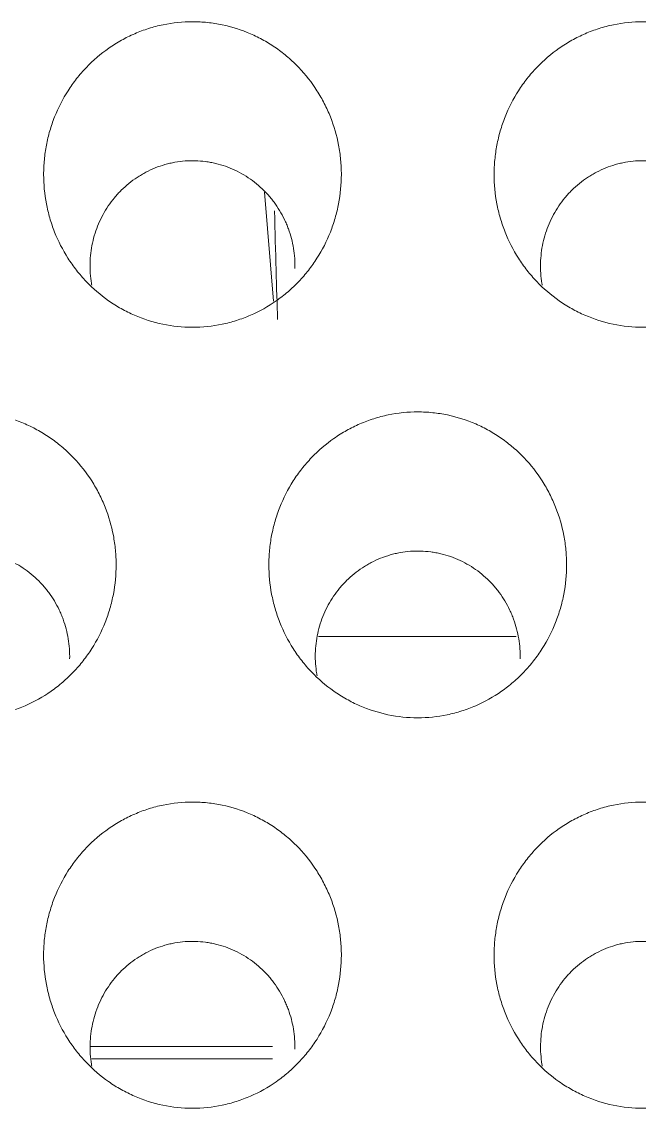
# Model space of a CAD drawing. Header units: inches. Extents: x 3778 to 56227, y -16914 to 35091.
# Drawn here: x 42618.67 to 42622.77, y -12656.09 to -12648.89 of the extents above; entities that cross this region are included whole.
import ezdxf

# ---------------------------------------------------------------- set-up
doc = ezdxf.new("R2010")
doc.units = ezdxf.units.IN
doc.header["$LTSCALE"] = 100
doc.header["$MEASUREMENT"] = 0
doc.layers.add('2-con', color=2, linetype='Continuous')
doc.layers.add('mark-B', color=2, linetype='Continuous', lineweight=20)

# ---------------------------------------------------------------- blocks, each defined once
blk = doc.blocks.new('무풍1WAY 대형')
at = {"layer": 'mark-B'}
for p, q in [((63.7149, -423.1851), (64.9114, -423.1851)), ((64.9212, -423.2677), (63.7143, -423.2677)), ((63.409, -425.9843), (62.0982, -425.9843)), ((63.7076, -428.207), (63.7669, -428.9289))]:
    blk.add_line(p, q, dxfattribs=at)
blk.add_ellipse((63.6265, -434.3456), major_axis=(0, -6.9709), ratio=0.017455, start_param=2.489606, end_param=2.686301, dxfattribs=at)
for points, knots in [([(61.2572, -422.8577), (61.1906, -422.8577), (61.1253, -422.8646), (61.0289, -422.8846), (60.9971, -422.893), (60.9498, -422.908), (60.9341, -422.9135), (60.9031, -422.9251), (60.8878, -422.9313), (60.8124, -422.9641), (60.7553, -422.9961), (60.6745, -423.0527), (60.6482, -423.0731), (60.5984, -423.116), (60.551, -423.1611), (60.5083, -423.2105), (60.4781, -423.2491), (60.4683, -423.2622), (60.4493, -423.289), (60.4401, -423.3027), (60.3959, -423.3721), (60.3664, -423.4301), (60.3306, -423.5209), (60.32, -423.5517), (60.3064, -423.5989), (60.3022, -423.6149), (60.2945, -423.6468), (60.2911, -423.6627), (60.276, -423.7428), (60.2699, -423.8074), (60.2699, -423.8887), (60.2703, -423.905), (60.2718, -423.9377), (60.273, -423.9541), (60.2776, -424.0031), (60.2822, -424.0353), (60.3004, -424.131), (60.3184, -424.1934), (60.3544, -424.2846), (60.368, -424.3147), (60.3978, -424.373), (60.4139, -424.4013), (60.4664, -424.4835), (60.5064, -424.5349), (60.5634, -424.5946), (60.5751, -424.6062), (60.5989, -424.6289), (60.6354, -424.6619), (60.6998, -424.7119), (60.7552, -424.7468), (60.7982, -424.7709), (60.8127, -424.7786), (60.8424, -424.7934), (60.8575, -424.8004), (60.9331, -424.8333), (60.9956, -424.8531), (61.092, -424.8733), (61.1246, -424.8784), (61.1908, -424.8853), (61.2237, -424.887), (61.3223, -424.8871), (61.3876, -424.8805), (61.4687, -424.8637), (61.4849, -424.8599), (61.5169, -424.8515), (61.5645, -424.8377), (61.6413, -424.8089), (61.7001, -424.7799), (61.7576, -424.7478), (61.7858, -424.7301), (61.8667, -424.6735), (61.9162, -424.6309), (61.9728, -424.5717), (61.9838, -424.5596), (62.0053, -424.5347), (62.0159, -424.522), (62.0463, -424.4831), (62.0652, -424.4564), (62.1178, -424.374), (62.1475, -424.316), (62.1777, -424.2397), (62.1834, -424.2242), (62.194, -424.1932), (62.2087, -424.1465), (62.2276, -424.0675), (62.2367, -424.0032), (62.2413, -423.9545), (62.2425, -423.9382), (62.244, -423.9055), (62.2444, -423.8891), (62.2444, -423.8072), (62.2383, -423.7426), (62.2202, -423.6469), (62.2127, -423.6152), (62.199, -423.5681), (62.1941, -423.5524), (62.1835, -423.5213), (62.1778, -423.5059), (62.1478, -423.43), (62.1184, -423.3721), (62.0659, -423.2896), (62.047, -423.2629), (62.0063, -423.2108), (61.9849, -423.186), (61.9173, -423.1151), (61.8679, -423.0725), (61.8007, -423.0252), (61.787, -423.0161), (61.7589, -422.9984), (61.7447, -422.99), (61.7016, -422.9658), (61.6722, -422.9512), (61.5822, -422.912), (61.5197, -422.8919), (61.3895, -422.8646), (61.3237, -422.8577), (61.2572, -422.8577)], [0, 0, 0, 0, 0.03125, 0.03125, 0.046875, 0.046875, 0.054687, 0.054687, 0.0625, 0.0625, 0.09375, 0.09375, 0.109375, 0.109375, 0.125, 0.140625, 0.140625, 0.148437, 0.148437, 0.15625, 0.15625, 0.1875, 0.1875, 0.203125, 0.203125, 0.210937, 0.210937, 0.21875, 0.21875, 0.25, 0.25, 0.257812, 0.257812, 0.265625, 0.265625, 0.28125, 0.28125, 0.3125, 0.3125, 0.328125, 0.328125, 0.34375, 0.34375, 0.375, 0.375, 0.382812, 0.382812, 0.390625, 0.40625, 0.421875, 0.421875, 0.429687, 0.429687, 0.4375, 0.4375, 0.46875, 0.46875, 0.484375, 0.484375, 0.5, 0.5, 0.53125, 0.53125, 0.539062, 0.539062, 0.546875, 0.5625, 0.578125, 0.578125, 0.59375, 0.59375, 0.625, 0.625, 0.632812, 0.632812, 0.640625, 0.640625, 0.65625, 0.65625, 0.6875, 0.6875, 0.695312, 0.695312, 0.703125, 0.71875, 0.734375, 0.734375, 0.742187, 0.742187, 0.75, 0.75, 0.78125, 0.78125, 0.796875, 0.796875, 0.804687, 0.804687, 0.8125, 0.8125, 0.84375, 0.84375, 0.859375, 0.859375, 0.875, 0.875, 0.90625, 0.90625, 0.914062, 0.914062, 0.921875, 0.921875, 0.9375, 0.9375, 0.96875, 0.96875, 1, 1, 1, 1]), ([(64.2447, -422.8577), (64.1782, -422.8577), (64.1128, -422.8646), (64.0165, -422.8846), (63.9846, -422.893), (63.9373, -422.908), (63.9216, -422.9135), (63.8906, -422.9251), (63.8753, -422.9313), (63.7999, -422.9641), (63.7429, -422.9961), (63.662, -423.0527), (63.6358, -423.0731), (63.5859, -423.116), (63.5385, -423.1611), (63.4959, -423.2105), (63.4656, -423.2491), (63.4559, -423.2622), (63.4369, -423.289), (63.4277, -423.3027), (63.3835, -423.3721), (63.354, -423.4301), (63.3181, -423.5209), (63.3076, -423.5517), (63.2939, -423.5989), (63.2897, -423.6149), (63.2821, -423.6468), (63.2787, -423.6627), (63.2635, -423.7428), (63.2575, -423.8074), (63.2575, -423.8887), (63.2578, -423.905), (63.2594, -423.9377), (63.2605, -423.9541), (63.2651, -424.0031), (63.2697, -424.0353), (63.2879, -424.131), (63.3059, -424.1934), (63.342, -424.2846), (63.3556, -424.3147), (63.3853, -424.373), (63.4015, -424.4013), (63.4539, -424.4835), (63.494, -424.5349), (63.5509, -424.5946), (63.5626, -424.6062), (63.5865, -424.6289), (63.6229, -424.6619), (63.6874, -424.7119), (63.7427, -424.7468), (63.7857, -424.7709), (63.8003, -424.7786), (63.8299, -424.7934), (63.845, -424.8004), (63.9207, -424.8333), (63.9831, -424.8531), (64.0795, -424.8733), (64.1121, -424.8784), (64.1783, -424.8853), (64.2113, -424.887), (64.3099, -424.8871), (64.3752, -424.8805), (64.4562, -424.8637), (64.4724, -424.8599), (64.5045, -424.8515), (64.552, -424.8377), (64.6288, -424.8089), (64.6876, -424.7799), (64.7451, -424.7478), (64.7733, -424.7301), (64.8542, -424.6735), (64.9038, -424.6309), (64.9603, -424.5717), (64.9714, -424.5596), (64.9929, -424.5347), (65.0034, -424.522), (65.0339, -424.4831), (65.0528, -424.4564), (65.1054, -424.374), (65.135, -424.316), (65.1652, -424.2397), (65.1709, -424.2242), (65.1815, -424.1932), (65.1962, -424.1465), (65.2151, -424.0675), (65.2243, -424.0032), (65.2289, -423.9545), (65.23, -423.9382), (65.2316, -423.9055), (65.232, -423.8891), (65.232, -423.8072), (65.2259, -423.7426), (65.2077, -423.6469), (65.2002, -423.6152), (65.1866, -423.5681), (65.1816, -423.5524), (65.171, -423.5213), (65.1654, -423.5059), (65.1354, -423.43), (65.1059, -423.3721), (65.0534, -423.2896), (65.0346, -423.2629), (64.9939, -423.2108), (64.9724, -423.186), (64.9048, -423.1151), (64.8555, -423.0725), (64.7882, -423.0252), (64.7745, -423.0161), (64.7465, -422.9984), (64.7323, -422.99), (64.6892, -422.9658), (64.6598, -422.9512), (64.5698, -422.912), (64.5073, -422.8919), (64.3771, -422.8646), (64.3112, -422.8577), (64.2447, -422.8577)], [0, 0, 0, 0, 0.03125, 0.03125, 0.046875, 0.046875, 0.054687, 0.054687, 0.0625, 0.0625, 0.09375, 0.09375, 0.109375, 0.109375, 0.125, 0.140625, 0.140625, 0.148437, 0.148437, 0.15625, 0.15625, 0.1875, 0.1875, 0.203125, 0.203125, 0.210937, 0.210937, 0.21875, 0.21875, 0.25, 0.25, 0.257813, 0.257813, 0.265625, 0.265625, 0.28125, 0.28125, 0.3125, 0.3125, 0.328125, 0.328125, 0.34375, 0.34375, 0.375, 0.375, 0.382813, 0.382813, 0.390625, 0.40625, 0.421875, 0.421875, 0.429687, 0.429687, 0.4375, 0.4375, 0.46875, 0.46875, 0.484375, 0.484375, 0.5, 0.5, 0.53125, 0.53125, 0.539062, 0.539062, 0.546875, 0.5625, 0.578125, 0.578125, 0.59375, 0.59375, 0.625, 0.625, 0.632812, 0.632812, 0.640625, 0.640625, 0.65625, 0.65625, 0.6875, 0.6875, 0.695312, 0.695312, 0.703125, 0.71875, 0.734375, 0.734375, 0.742187, 0.742187, 0.75, 0.75, 0.78125, 0.78125, 0.796875, 0.796875, 0.804687, 0.804687, 0.8125, 0.8125, 0.84375, 0.84375, 0.859375, 0.859375, 0.875, 0.875, 0.90625, 0.90625, 0.914062, 0.914062, 0.921875, 0.921875, 0.9375, 0.9375, 0.96875, 0.96875, 1, 1, 1, 1]), ([(60.5781, -423.2486), (60.5771, -423.2938), (60.5834, -423.3828), (60.6059, -423.469), (60.6253, -423.5219), (60.6294, -423.5325), (60.6382, -423.5533), (60.652, -423.5841), (60.6785, -423.6333), (60.7034, -423.6705), (60.7235, -423.6976), (60.7304, -423.7065), (60.7447, -423.724), (60.7521, -423.7326), (60.7902, -423.7747), (60.8235, -423.8049), (60.8776, -423.845), (60.8963, -423.8575), (60.9352, -423.8808), (60.9555, -423.8915), (61.017, -423.9203), (61.0596, -423.9352), (61.1146, -423.9483), (61.1257, -423.9506), (61.1481, -423.9548), (61.1594, -423.9566), (61.1933, -423.961), (61.2159, -423.9628), (61.2837, -423.9647), (61.3288, -423.9614), (61.385, -423.9514), (61.3962, -423.9491), (61.4184, -423.9439), (61.4513, -423.9353), (61.5046, -423.917), (61.5457, -423.8981), (61.5758, -423.8822), (61.5858, -423.8767), (61.6054, -423.8651), (61.615, -423.8591), (61.6622, -423.8279), (61.6971, -423.7995), (61.7371, -423.7597), (61.7449, -423.7516), (61.7602, -423.7348), (61.7677, -423.7262), (61.7893, -423.7001), (61.8028, -423.6821), (61.8404, -423.6263), (61.8618, -423.5869), (61.8973, -423.5035), (61.9108, -423.4607), (61.9249, -423.3952), (61.9286, -423.3732), (61.934, -423.3285), (61.9356, -423.3059), (61.9373, -423.2385), (61.9342, -423.194), (61.9263, -423.1454), (61.9255, -423.141), (61.9247, -423.1366)], [0, 0, 0, 0, 0.05848, 0.116959, 0.116959, 0.131579, 0.131579, 0.146199, 0.175439, 0.204679, 0.204679, 0.219298, 0.219298, 0.233918, 0.233918, 0.292398, 0.292398, 0.321638, 0.321638, 0.350878, 0.350878, 0.409357, 0.409357, 0.423977, 0.423977, 0.438597, 0.438597, 0.467837, 0.467837, 0.526316, 0.526316, 0.540936, 0.540936, 0.555556, 0.584796, 0.614036, 0.614036, 0.628656, 0.628656, 0.643275, 0.643275, 0.701755, 0.701755, 0.716375, 0.716375, 0.730995, 0.730995, 0.760235, 0.760235, 0.818714, 0.818714, 0.877194, 0.877194, 0.906434, 0.906434, 0.935673, 0.935673, 0.994153, 0.994153, 1, 1, 1, 1]), ([(63.5657, -423.2486), (63.5646, -423.2938), (63.571, -423.3828), (63.5934, -423.469), (63.6128, -423.5219), (63.617, -423.5325), (63.6257, -423.5533), (63.6396, -423.5841), (63.6661, -423.6333), (63.6909, -423.6705), (63.711, -423.6976), (63.7179, -423.7065), (63.7322, -423.724), (63.7397, -423.7326), (63.7777, -423.7747), (63.811, -423.8049), (63.8651, -423.845), (63.8839, -423.8575), (63.9228, -423.8808), (63.943, -423.8915), (64.0046, -423.9203), (64.0471, -423.9352), (64.1021, -423.9483), (64.1132, -423.9506), (64.1356, -423.9548), (64.147, -423.9566), (64.1809, -423.961), (64.2035, -423.9628), (64.2712, -423.9647), (64.3163, -423.9614), (64.3725, -423.9514), (64.3838, -423.9491), (64.4059, -423.9439), (64.4388, -423.9353), (64.4922, -423.917), (64.5332, -423.8981), (64.5634, -423.8822), (64.5734, -423.8767), (64.593, -423.8651), (64.6026, -423.8591), (64.6498, -423.8279), (64.6846, -423.7995), (64.7247, -423.7597), (64.7325, -423.7516), (64.7478, -423.7348), (64.7553, -423.7262), (64.7769, -423.7001), (64.7903, -423.6821), (64.8279, -423.6263), (64.8494, -423.5869), (64.8848, -423.5035), (64.8983, -423.4607), (64.9125, -423.3952), (64.9162, -423.3732), (64.9215, -423.3285), (64.9231, -423.3059), (64.9248, -423.2385), (64.9217, -423.194), (64.9138, -423.1454), (64.913, -423.141), (64.9122, -423.1366)], [0, 0, 0, 0, 0.05848, 0.116959, 0.116959, 0.131579, 0.131579, 0.146199, 0.175439, 0.204679, 0.204679, 0.219298, 0.219298, 0.233918, 0.233918, 0.292398, 0.292398, 0.321638, 0.321638, 0.350878, 0.350878, 0.409357, 0.409357, 0.423977, 0.423977, 0.438597, 0.438597, 0.467837, 0.467837, 0.526316, 0.526316, 0.540936, 0.540936, 0.555556, 0.584796, 0.614036, 0.614036, 0.628656, 0.628656, 0.643275, 0.643275, 0.701755, 0.701755, 0.716375, 0.716375, 0.730995, 0.730995, 0.760235, 0.760235, 0.818714, 0.818714, 0.877194, 0.877194, 0.906434, 0.906434, 0.935673, 0.935673, 0.994153, 0.994153, 1, 1, 1, 1]), ([(62.7509, -425.4454), (62.6844, -425.4454), (62.6191, -425.4522), (62.5228, -425.4723), (62.491, -425.4806), (62.4437, -425.4956), (62.4279, -425.5011), (62.397, -425.5127), (62.3817, -425.5189), (62.3063, -425.5516), (62.2492, -425.5835), (62.1684, -425.6401), (62.1422, -425.6605), (62.0923, -425.7033), (62.0449, -425.7483), (62.0022, -425.7976), (61.972, -425.8362), (61.9622, -425.8493), (61.9432, -425.8761), (61.934, -425.8898), (61.8898, -425.9591), (61.8603, -426.0171), (61.8244, -426.1077), (61.8139, -426.1386), (61.8002, -426.1857), (61.796, -426.2016), (61.7884, -426.2335), (61.7849, -426.2495), (61.7698, -426.3295), (61.7637, -426.394), (61.7637, -426.4753), (61.7641, -426.4916), (61.7656, -426.5242), (61.7668, -426.5406), (61.7714, -426.5896), (61.776, -426.6218), (61.7942, -426.7175), (61.8122, -426.7797), (61.8483, -426.8709), (61.8619, -426.901), (61.8916, -426.9592), (61.9078, -426.9874), (61.9603, -427.0696), (62.0004, -427.1209), (62.0573, -427.1805), (62.069, -427.1922), (62.0928, -427.2148), (62.1293, -427.2477), (62.1937, -427.2977), (62.2491, -427.3325), (62.2921, -427.3566), (62.3067, -427.3643), (62.3363, -427.379), (62.3514, -427.386), (62.427, -427.4189), (62.4894, -427.4387), (62.5858, -427.4589), (62.6184, -427.464), (62.6846, -427.4709), (62.7175, -427.4726), (62.8161, -427.4726), (62.8813, -427.466), (62.9624, -427.4492), (62.9786, -427.4454), (63.0106, -427.4371), (63.0582, -427.4233), (63.1349, -427.3946), (63.1937, -427.3656), (63.2512, -427.3335), (63.2794, -427.3158), (63.3603, -427.2593), (63.4098, -427.2168), (63.4664, -427.1577), (63.4774, -427.1456), (63.499, -427.1208), (63.5095, -427.108), (63.54, -427.0692), (63.5589, -427.0425), (63.6115, -426.9602), (63.6411, -426.9022), (63.6714, -426.826), (63.6771, -426.8106), (63.6877, -426.7796), (63.7024, -426.7329), (63.7213, -426.6539), (63.7304, -426.5897), (63.7351, -426.5411), (63.7362, -426.5248), (63.7378, -426.4921), (63.7381, -426.4757), (63.7382, -426.3938), (63.732, -426.3293), (63.7139, -426.2337), (63.7064, -426.2021), (63.6928, -426.1549), (63.6878, -426.1392), (63.6772, -426.1082), (63.6715, -426.0928), (63.6415, -426.017), (63.6121, -425.9592), (63.5595, -425.8767), (63.5407, -425.85), (63.5, -425.798), (63.4785, -425.7732), (63.4109, -425.7024), (63.3616, -425.6598), (63.2943, -425.6127), (63.2806, -425.6035), (63.2526, -425.5859), (63.2383, -425.5774), (63.1952, -425.5533), (63.1659, -425.5387), (63.0759, -425.4996), (63.0134, -425.4795), (62.8833, -425.4522), (62.8174, -425.4454), (62.7509, -425.4454)], [0, 0, 0, 0, 0.03125, 0.03125, 0.046875, 0.046875, 0.054687, 0.054687, 0.0625, 0.0625, 0.09375, 0.09375, 0.109375, 0.109375, 0.125, 0.140625, 0.140625, 0.148437, 0.148437, 0.15625, 0.15625, 0.1875, 0.1875, 0.203125, 0.203125, 0.210937, 0.210937, 0.21875, 0.21875, 0.25, 0.25, 0.257812, 0.257812, 0.265625, 0.265625, 0.28125, 0.28125, 0.3125, 0.3125, 0.328125, 0.328125, 0.34375, 0.34375, 0.375, 0.375, 0.382812, 0.382812, 0.390625, 0.40625, 0.421875, 0.421875, 0.429687, 0.429687, 0.4375, 0.4375, 0.46875, 0.46875, 0.484375, 0.484375, 0.5, 0.5, 0.53125, 0.53125, 0.539062, 0.539062, 0.546875, 0.5625, 0.578125, 0.578125, 0.59375, 0.59375, 0.625, 0.625, 0.632812, 0.632812, 0.640625, 0.640625, 0.65625, 0.65625, 0.6875, 0.6875, 0.695312, 0.695312, 0.703125, 0.71875, 0.734375, 0.734375, 0.742187, 0.742187, 0.75, 0.75, 0.78125, 0.78125, 0.796875, 0.796875, 0.804687, 0.804687, 0.8125, 0.8125, 0.84375, 0.84375, 0.859375, 0.859375, 0.875, 0.875, 0.90625, 0.90625, 0.914062, 0.914062, 0.921875, 0.921875, 0.9375, 0.9375, 0.96875, 0.96875, 1, 1, 1, 1]), ([(65.7385, -425.4454), (65.672, -425.4454), (65.6066, -425.4522), (65.5103, -425.4723), (65.4785, -425.4806), (65.4312, -425.4956), (65.4155, -425.5011), (65.3845, -425.5127), (65.3692, -425.5189), (65.2939, -425.5516), (65.2368, -425.5835), (65.1559, -425.6401), (65.1297, -425.6605), (65.0799, -425.7033), (65.0325, -425.7483), (64.9898, -425.7976), (64.9595, -425.8362), (64.9498, -425.8493), (64.9308, -425.8761), (64.9216, -425.8898), (64.8773, -425.9591), (64.8478, -426.0171), (64.812, -426.1077), (64.8014, -426.1386), (64.7877, -426.1857), (64.7835, -426.2016), (64.7759, -426.2335), (64.7725, -426.2495), (64.7573, -426.3295), (64.7513, -426.394), (64.7513, -426.4753), (64.7516, -426.4916), (64.7532, -426.5242), (64.7543, -426.5406), (64.7589, -426.5896), (64.7635, -426.6218), (64.7818, -426.7175), (64.7998, -426.7797), (64.8358, -426.8709), (64.8494, -426.901), (64.8792, -426.9592), (64.8954, -426.9874), (64.9478, -427.0696), (64.9879, -427.1209), (65.0448, -427.1805), (65.0565, -427.1922), (65.0804, -427.2148), (65.1169, -427.2477), (65.1813, -427.2977), (65.2366, -427.3325), (65.2796, -427.3566), (65.2942, -427.3643), (65.3239, -427.379), (65.3389, -427.386), (65.4146, -427.4189), (65.477, -427.4387), (65.5734, -427.4589), (65.606, -427.464), (65.6721, -427.4709), (65.7051, -427.4726), (65.8036, -427.4726), (65.8689, -427.466), (65.9499, -427.4492), (65.9661, -427.4454), (65.9982, -427.4371), (66.0457, -427.4233), (66.1225, -427.3946), (66.1813, -427.3656), (66.2387, -427.3335), (66.2669, -427.3158), (66.3479, -427.2593), (66.3974, -427.2168), (66.4539, -427.1577), (66.465, -427.1456), (66.4865, -427.1208), (66.4971, -427.108), (66.5275, -427.0692), (66.5464, -427.0425), (66.599, -426.9602), (66.6287, -426.9022), (66.6589, -426.826), (66.6646, -426.8106), (66.6752, -426.7796), (66.69, -426.7329), (66.7088, -426.6539), (66.718, -426.5897), (66.7226, -426.5411), (66.7238, -426.5248), (66.7253, -426.4921), (66.7257, -426.4757), (66.7257, -426.3938), (66.7196, -426.3293), (66.7015, -426.2337), (66.6939, -426.2021), (66.6803, -426.1549), (66.6754, -426.1392), (66.6648, -426.1082), (66.6591, -426.0928), (66.6291, -426.017), (66.5996, -425.9592), (66.5471, -425.8767), (66.5282, -425.85), (66.4875, -425.798), (66.4661, -425.7732), (66.3985, -425.7024), (66.3491, -425.6598), (66.2819, -425.6127), (66.2681, -425.6035), (66.2401, -425.5859), (66.2259, -425.5774), (66.1828, -425.5533), (66.1534, -425.5387), (66.0634, -425.4996), (66.0009, -425.4795), (65.8708, -425.4522), (65.805, -425.4454), (65.7385, -425.4454)], [0, 0, 0, 0, 0.03125, 0.03125, 0.046875, 0.046875, 0.054688, 0.054688, 0.0625, 0.0625, 0.09375, 0.09375, 0.109375, 0.109375, 0.125, 0.140625, 0.140625, 0.148438, 0.148438, 0.15625, 0.15625, 0.1875, 0.1875, 0.203125, 0.203125, 0.210938, 0.210938, 0.21875, 0.21875, 0.25, 0.25, 0.257813, 0.257813, 0.265625, 0.265625, 0.28125, 0.28125, 0.3125, 0.3125, 0.328125, 0.328125, 0.34375, 0.34375, 0.375, 0.375, 0.382813, 0.382813, 0.390625, 0.40625, 0.421875, 0.421875, 0.429688, 0.429688, 0.4375, 0.4375, 0.46875, 0.46875, 0.484375, 0.484375, 0.5, 0.5, 0.53125, 0.53125, 0.539063, 0.539063, 0.546875, 0.5625, 0.578125, 0.578125, 0.59375, 0.59375, 0.625, 0.625, 0.632813, 0.632813, 0.640625, 0.640625, 0.65625, 0.65625, 0.6875, 0.6875, 0.695313, 0.695313, 0.703125, 0.71875, 0.734375, 0.734375, 0.742188, 0.742188, 0.75, 0.75, 0.78125, 0.78125, 0.796875, 0.796875, 0.804688, 0.804688, 0.8125, 0.8125, 0.84375, 0.84375, 0.859375, 0.859375, 0.875, 0.875, 0.90625, 0.90625, 0.914063, 0.914063, 0.921875, 0.921875, 0.9375, 0.9375, 0.96875, 0.96875, 1, 1, 1, 1]), ([(62.0717, -425.8357), (62.0707, -425.8809), (62.077, -425.9699), (62.0995, -426.056), (62.1189, -426.1089), (62.123, -426.1195), (62.1318, -426.1403), (62.1456, -426.171), (62.1722, -426.2203), (62.1971, -426.2574), (62.2171, -426.2845), (62.224, -426.2934), (62.2384, -426.3108), (62.2458, -426.3194), (62.2839, -426.3615), (62.3172, -426.3917), (62.3713, -426.4318), (62.39, -426.4443), (62.429, -426.4675), (62.4492, -426.4783), (62.5108, -426.507), (62.5533, -426.5218), (62.6083, -426.5349), (62.6194, -426.5373), (62.6418, -426.5414), (62.6531, -426.5432), (62.6871, -426.5477), (62.7097, -426.5495), (62.7774, -426.5514), (62.8225, -426.5481), (62.8787, -426.538), (62.8899, -426.5357), (62.9121, -426.5306), (62.945, -426.522), (62.9983, -426.5037), (63.0394, -426.4848), (63.0696, -426.469), (63.0796, -426.4635), (63.0992, -426.4519), (63.1088, -426.4459), (63.156, -426.4148), (63.1908, -426.3864), (63.2309, -426.3467), (63.2387, -426.3385), (63.254, -426.3218), (63.2615, -426.3132), (63.2831, -426.2871), (63.2966, -426.2691), (63.3342, -426.2133), (63.3557, -426.174), (63.3912, -426.0906), (63.4047, -426.0479), (63.4189, -425.9824), (63.4226, -425.9604), (63.4279, -425.9158), (63.4295, -425.8931), (63.4312, -425.8257), (63.4281, -425.7812), (63.4202, -425.7328), (63.4195, -425.7285), (63.4187, -425.7242)], [0, 0, 0, 0, 0.058486, 0.116973, 0.116973, 0.131594, 0.131594, 0.146216, 0.175459, 0.204702, 0.204702, 0.219324, 0.219324, 0.233946, 0.233946, 0.292432, 0.292432, 0.321675, 0.321675, 0.350918, 0.350918, 0.409405, 0.409405, 0.424026, 0.424026, 0.438648, 0.438648, 0.467891, 0.467891, 0.526378, 0.526378, 0.540999, 0.540999, 0.555621, 0.584864, 0.614107, 0.614107, 0.628729, 0.628729, 0.643351, 0.643351, 0.701837, 0.701837, 0.716459, 0.716459, 0.73108, 0.73108, 0.760323, 0.760323, 0.81881, 0.81881, 0.877296, 0.877296, 0.906539, 0.906539, 0.935783, 0.935783, 0.994269, 0.994269, 1, 1, 1, 1]), ([(65.0593, -425.8357), (65.0582, -425.8809), (65.0646, -425.9699), (65.087, -426.056), (65.1064, -426.1089), (65.1106, -426.1195), (65.1193, -426.1403), (65.1332, -426.171), (65.1597, -426.2203), (65.1846, -426.2574), (65.2047, -426.2845), (65.2116, -426.2934), (65.2259, -426.3108), (65.2333, -426.3194), (65.2714, -426.3615), (65.3047, -426.3917), (65.3588, -426.4318), (65.3776, -426.4443), (65.4165, -426.4675), (65.4368, -426.4783), (65.4983, -426.507), (65.5409, -426.5218), (65.5959, -426.5349), (65.607, -426.5373), (65.6294, -426.5414), (65.6407, -426.5432), (65.6746, -426.5477), (65.6972, -426.5495), (65.765, -426.5514), (65.81, -426.5481), (65.8663, -426.538), (65.8775, -426.5357), (65.8996, -426.5306), (65.9325, -426.522), (65.9859, -426.5037), (66.0269, -426.4848), (66.0571, -426.469), (66.0671, -426.4635), (66.0867, -426.4519), (66.0963, -426.4459), (66.1435, -426.4148), (66.1784, -426.3864), (66.2184, -426.3467), (66.2263, -426.3385), (66.2416, -426.3218), (66.249, -426.3132), (66.2707, -426.2871), (66.2841, -426.2691), (66.3218, -426.2133), (66.3432, -426.174), (66.3787, -426.0906), (66.3922, -426.0479), (66.4064, -425.9824), (66.4101, -425.9604), (66.4155, -425.9158), (66.4171, -425.8931), (66.4188, -425.8257), (66.4157, -425.7812), (66.4078, -425.7328), (66.407, -425.7285), (66.4062, -425.7242)], [0, 0, 0, 0, 0.058486, 0.116973, 0.116973, 0.131594, 0.131594, 0.146216, 0.175459, 0.204702, 0.204702, 0.219324, 0.219324, 0.233946, 0.233946, 0.292432, 0.292432, 0.321675, 0.321675, 0.350918, 0.350918, 0.409405, 0.409405, 0.424026, 0.424026, 0.438648, 0.438648, 0.467891, 0.467891, 0.526378, 0.526378, 0.540999, 0.540999, 0.555621, 0.584864, 0.614107, 0.614107, 0.628729, 0.628729, 0.643351, 0.643351, 0.701837, 0.701837, 0.716459, 0.716459, 0.73108, 0.73108, 0.760323, 0.760323, 0.81881, 0.81881, 0.877296, 0.877296, 0.906539, 0.906539, 0.935783, 0.935783, 0.994269, 0.994269, 1, 1, 1, 1]), ([(61.2572, -428.0332), (61.1907, -428.0332), (61.1254, -428.04), (61.0291, -428.06), (60.9973, -428.0683), (60.95, -428.0833), (60.9343, -428.0888), (60.9033, -428.1003), (60.888, -428.1065), (60.8127, -428.1392), (60.7556, -428.1711), (60.6748, -428.2275), (60.6485, -428.2479), (60.5987, -428.2907), (60.5513, -428.3357), (60.5086, -428.3849), (60.4783, -428.4234), (60.4686, -428.4365), (60.4496, -428.4633), (60.4404, -428.477), (60.3961, -428.5462), (60.3666, -428.6042), (60.3307, -428.6947), (60.3201, -428.7255), (60.3065, -428.7726), (60.3023, -428.7885), (60.2946, -428.8204), (60.2912, -428.8363), (60.276, -428.9163), (60.27, -428.9808), (60.27, -429.062), (60.2703, -429.0783), (60.2719, -429.1109), (60.273, -429.1273), (60.2777, -429.1762), (60.2823, -429.2084), (60.3005, -429.304), (60.3185, -429.3662), (60.3546, -429.4573), (60.3682, -429.4873), (60.3979, -429.5455), (60.4141, -429.5737), (60.4666, -429.6558), (60.5067, -429.707), (60.5637, -429.7666), (60.5754, -429.7782), (60.5992, -429.8008), (60.6357, -429.8337), (60.7001, -429.8837), (60.7555, -429.9184), (60.7984, -429.9425), (60.813, -429.9502), (60.8427, -429.9648), (60.8577, -429.9718), (60.9334, -430.0046), (60.9958, -430.0244), (61.0921, -430.0445), (61.1247, -430.0496), (61.1908, -430.0565), (61.2238, -430.0582), (61.3223, -430.0583), (61.3875, -430.0516), (61.4685, -430.0349), (61.4847, -430.0311), (61.5168, -430.0227), (61.5643, -430.009), (61.641, -429.9804), (61.6998, -429.9514), (61.7573, -429.9194), (61.7855, -429.9017), (61.8664, -429.8453), (61.9159, -429.8028), (61.9725, -429.7438), (61.9835, -429.7317), (62.0051, -429.7069), (62.0156, -429.6942), (62.0461, -429.6554), (62.065, -429.6287), (62.1176, -429.5465), (62.1473, -429.4886), (62.1775, -429.4125), (62.1832, -429.397), (62.1938, -429.366), (62.2086, -429.3194), (62.2275, -429.2405), (62.2366, -429.1763), (62.2412, -429.1277), (62.2424, -429.1115), (62.244, -429.0788), (62.2443, -429.0624), (62.2444, -428.9806), (62.2382, -428.9161), (62.2201, -428.8206), (62.2126, -428.789), (62.1989, -428.7419), (62.194, -428.7262), (62.1834, -428.6952), (62.1777, -428.6798), (62.1477, -428.604), (62.1182, -428.5463), (62.0657, -428.4639), (62.0468, -428.4372), (62.0061, -428.3853), (61.9846, -428.3605), (61.917, -428.2898), (61.8676, -428.2473), (61.8004, -428.2002), (61.7867, -428.1911), (61.7586, -428.1735), (61.7444, -428.165), (61.7013, -428.1409), (61.672, -428.1264), (61.582, -428.0873), (61.5195, -428.0672), (61.3894, -428.04), (61.3236, -428.0332), (61.2572, -428.0332)], [0, 0, 0, 0, 0.03125, 0.03125, 0.046875, 0.046875, 0.054688, 0.054688, 0.0625, 0.0625, 0.09375, 0.09375, 0.109375, 0.109375, 0.125, 0.140625, 0.140625, 0.148437, 0.148437, 0.15625, 0.15625, 0.1875, 0.1875, 0.203125, 0.203125, 0.210937, 0.210937, 0.21875, 0.21875, 0.25, 0.25, 0.257812, 0.257812, 0.265625, 0.265625, 0.28125, 0.28125, 0.3125, 0.3125, 0.328125, 0.328125, 0.34375, 0.34375, 0.375, 0.375, 0.382812, 0.382812, 0.390625, 0.40625, 0.421875, 0.421875, 0.429687, 0.429687, 0.4375, 0.4375, 0.46875, 0.46875, 0.484375, 0.484375, 0.5, 0.5, 0.53125, 0.53125, 0.539063, 0.539063, 0.546875, 0.5625, 0.578125, 0.578125, 0.59375, 0.59375, 0.625, 0.625, 0.632813, 0.632813, 0.640625, 0.640625, 0.65625, 0.65625, 0.6875, 0.6875, 0.695313, 0.695313, 0.703125, 0.71875, 0.734375, 0.734375, 0.742188, 0.742188, 0.75, 0.75, 0.78125, 0.78125, 0.796875, 0.796875, 0.804688, 0.804688, 0.8125, 0.8125, 0.84375, 0.84375, 0.859375, 0.859375, 0.875, 0.875, 0.90625, 0.90625, 0.914063, 0.914063, 0.921875, 0.921875, 0.9375, 0.9375, 0.96875, 0.96875, 1, 1, 1, 1]), ([(64.2447, -428.0332), (64.1782, -428.0332), (64.1129, -428.04), (64.0166, -428.06), (63.9848, -428.0683), (63.9376, -428.0833), (63.9218, -428.0888), (63.8909, -428.1003), (63.8756, -428.1065), (63.8002, -428.1392), (63.7431, -428.1711), (63.6623, -428.2275), (63.6361, -428.2479), (63.5862, -428.2907), (63.5388, -428.3357), (63.4961, -428.3849), (63.4659, -428.4234), (63.4561, -428.4365), (63.4371, -428.4633), (63.4279, -428.477), (63.3837, -428.5462), (63.3541, -428.6042), (63.3183, -428.6947), (63.3077, -428.7255), (63.294, -428.7726), (63.2898, -428.7885), (63.2822, -428.8204), (63.2788, -428.8363), (63.2636, -428.9163), (63.2575, -428.9808), (63.2575, -429.062), (63.2579, -429.0783), (63.2594, -429.1109), (63.2606, -429.1273), (63.2652, -429.1762), (63.2698, -429.2084), (63.288, -429.304), (63.306, -429.3662), (63.3421, -429.4573), (63.3557, -429.4873), (63.3855, -429.5455), (63.4017, -429.5737), (63.4541, -429.6558), (63.4943, -429.707), (63.5512, -429.7666), (63.5629, -429.7782), (63.5868, -429.8008), (63.6232, -429.8337), (63.6877, -429.8837), (63.743, -429.9184), (63.786, -429.9425), (63.8006, -429.9502), (63.8302, -429.9648), (63.8453, -429.9718), (63.9209, -430.0046), (63.9833, -430.0244), (64.0797, -430.0445), (64.1122, -430.0496), (64.1784, -430.0565), (64.2113, -430.0582), (64.3098, -430.0583), (64.3751, -430.0516), (64.4561, -430.0349), (64.4723, -430.0311), (64.5043, -430.0227), (64.5518, -430.009), (64.6286, -429.9804), (64.6874, -429.9514), (64.7448, -429.9194), (64.773, -429.9017), (64.8539, -429.8453), (64.9035, -429.8028), (64.96, -429.7438), (64.9711, -429.7317), (64.9926, -429.7069), (65.0031, -429.6942), (65.0336, -429.6554), (65.0525, -429.6287), (65.1052, -429.5465), (65.1348, -429.4886), (65.1651, -429.4125), (65.1708, -429.397), (65.1814, -429.366), (65.1961, -429.3194), (65.215, -429.2405), (65.2242, -429.1763), (65.2288, -429.1277), (65.2299, -429.1115), (65.2315, -429.0788), (65.2319, -429.0624), (65.2319, -428.9806), (65.2258, -428.9161), (65.2077, -428.8206), (65.2001, -428.789), (65.1865, -428.7419), (65.1815, -428.7262), (65.1709, -428.6952), (65.1653, -428.6798), (65.1352, -428.604), (65.1057, -428.5463), (65.0532, -428.4639), (65.0343, -428.4372), (64.9936, -428.3853), (64.9722, -428.3605), (64.9045, -428.2898), (64.8552, -428.2473), (64.7879, -428.2002), (64.7742, -428.1911), (64.7462, -428.1735), (64.732, -428.165), (64.6889, -428.1409), (64.6595, -428.1264), (64.5696, -428.0873), (64.5071, -428.0672), (64.377, -428.04), (64.3112, -428.0332), (64.2447, -428.0332)], [0, 0, 0, 0, 0.03125, 0.03125, 0.046875, 0.046875, 0.054687, 0.054687, 0.0625, 0.0625, 0.09375, 0.09375, 0.109375, 0.109375, 0.125, 0.140625, 0.140625, 0.148437, 0.148437, 0.15625, 0.15625, 0.1875, 0.1875, 0.203125, 0.203125, 0.210937, 0.210937, 0.21875, 0.21875, 0.25, 0.25, 0.257812, 0.257812, 0.265625, 0.265625, 0.28125, 0.28125, 0.3125, 0.3125, 0.328125, 0.328125, 0.34375, 0.34375, 0.375, 0.375, 0.382812, 0.382812, 0.390625, 0.40625, 0.421875, 0.421875, 0.429687, 0.429687, 0.4375, 0.4375, 0.46875, 0.46875, 0.484375, 0.484375, 0.5, 0.5, 0.53125, 0.53125, 0.539062, 0.539062, 0.546875, 0.5625, 0.578125, 0.578125, 0.59375, 0.59375, 0.625, 0.625, 0.632812, 0.632812, 0.640625, 0.640625, 0.65625, 0.65625, 0.6875, 0.6875, 0.695312, 0.695312, 0.703125, 0.71875, 0.734375, 0.734375, 0.742187, 0.742187, 0.75, 0.75, 0.78125, 0.78125, 0.796875, 0.796875, 0.804687, 0.804687, 0.8125, 0.8125, 0.84375, 0.84375, 0.859375, 0.859375, 0.875, 0.875, 0.90625, 0.90625, 0.914062, 0.914062, 0.921875, 0.921875, 0.9375, 0.9375, 0.96875, 0.96875, 1, 1, 1, 1]), ([(60.5778, -428.423), (60.5767, -428.4682), (60.5831, -428.557), (60.6056, -428.6431), (60.6249, -428.696), (60.6291, -428.7066), (60.6379, -428.7273), (60.6517, -428.7581), (60.6783, -428.8073), (60.7032, -428.8445), (60.7232, -428.8715), (60.7302, -428.8804), (60.7445, -428.8978), (60.7519, -428.9064), (60.79, -428.9484), (60.8233, -428.9786), (60.8775, -429.0186), (60.8962, -429.0311), (60.9351, -429.0544), (60.9554, -429.0651), (61.017, -429.0938), (61.0595, -429.1086), (61.1145, -429.1217), (61.1256, -429.1241), (61.148, -429.1282), (61.1593, -429.13), (61.1933, -429.1344), (61.2159, -429.1362), (61.2836, -429.1381), (61.3287, -429.1348), (61.3849, -429.1248), (61.3961, -429.1225), (61.4182, -429.1174), (61.4512, -429.1088), (61.5045, -429.0906), (61.5456, -429.0717), (61.5757, -429.0559), (61.5857, -429.0504), (61.6053, -429.0388), (61.615, -429.0328), (61.6622, -429.0017), (61.697, -428.9734), (61.7371, -428.9337), (61.745, -428.9256), (61.7603, -428.9088), (61.7677, -428.9002), (61.7894, -428.8741), (61.8029, -428.8562), (61.8405, -428.8005), (61.862, -428.7611), (61.8975, -428.6778), (61.911, -428.6351), (61.9252, -428.5697), (61.9289, -428.5477), (61.9343, -428.5031), (61.9359, -428.4805), (61.9376, -428.4131), (61.9346, -428.3686), (61.9266, -428.3203), (61.9259, -428.3161), (61.9251, -428.3118)], [0, 0, 0, 0, 0.058493, 0.116986, 0.116986, 0.13161, 0.13161, 0.146233, 0.17548, 0.204726, 0.204726, 0.21935, 0.21935, 0.233973, 0.233973, 0.292466, 0.292466, 0.321713, 0.321713, 0.350959, 0.350959, 0.409453, 0.409453, 0.424076, 0.424076, 0.438699, 0.438699, 0.467946, 0.467946, 0.526439, 0.526439, 0.541062, 0.541062, 0.555686, 0.584932, 0.614179, 0.614179, 0.628802, 0.628802, 0.643426, 0.643426, 0.701919, 0.701919, 0.716542, 0.716542, 0.731165, 0.731165, 0.760412, 0.760412, 0.818905, 0.818905, 0.877399, 0.877399, 0.906645, 0.906645, 0.935892, 0.935892, 0.994385, 0.994385, 1, 1, 1, 1]), ([(63.5653, -428.423), (63.5643, -428.4682), (63.5706, -428.557), (63.5931, -428.6431), (63.6125, -428.696), (63.6166, -428.7066), (63.6254, -428.7273), (63.6393, -428.7581), (63.6658, -428.8073), (63.6907, -428.8445), (63.7108, -428.8715), (63.7177, -428.8804), (63.732, -428.8978), (63.7395, -428.9064), (63.7776, -428.9484), (63.8109, -428.9786), (63.865, -429.0186), (63.8838, -429.0311), (63.9227, -429.0544), (63.9429, -429.0651), (64.0045, -429.0938), (64.047, -429.1086), (64.1021, -429.1217), (64.1132, -429.1241), (64.1355, -429.1282), (64.1469, -429.13), (64.1808, -429.1344), (64.2034, -429.1362), (64.2711, -429.1381), (64.3162, -429.1348), (64.3724, -429.1248), (64.3836, -429.1225), (64.4058, -429.1174), (64.4387, -429.1088), (64.492, -429.0906), (64.5331, -429.0717), (64.5633, -429.0559), (64.5733, -429.0504), (64.5929, -429.0388), (64.6025, -429.0328), (64.6497, -429.0017), (64.6846, -428.9734), (64.7247, -428.9337), (64.7325, -428.9256), (64.7478, -428.9088), (64.7553, -428.9002), (64.7769, -428.8741), (64.7904, -428.8562), (64.8281, -428.8005), (64.8495, -428.7611), (64.8851, -428.6778), (64.8986, -428.6351), (64.9128, -428.5697), (64.9165, -428.5477), (64.9219, -428.5031), (64.9235, -428.4805), (64.9252, -428.4131), (64.9221, -428.3686), (64.9142, -428.3203), (64.9135, -428.3161), (64.9127, -428.3118)], [0, 0, 0, 0, 0.058493, 0.116986, 0.116986, 0.13161, 0.13161, 0.146233, 0.17548, 0.204726, 0.204726, 0.21935, 0.21935, 0.233973, 0.233973, 0.292466, 0.292466, 0.321713, 0.321713, 0.350959, 0.350959, 0.409453, 0.409453, 0.424076, 0.424076, 0.438699, 0.438699, 0.467946, 0.467946, 0.526439, 0.526439, 0.541062, 0.541062, 0.555686, 0.584932, 0.614179, 0.614179, 0.628802, 0.628802, 0.643426, 0.643426, 0.701919, 0.701919, 0.716542, 0.716542, 0.731165, 0.731165, 0.760412, 0.760412, 0.818905, 0.818905, 0.877399, 0.877399, 0.906645, 0.906645, 0.935892, 0.935892, 0.994385, 0.994385, 1, 1, 1, 1])]:
    blk.add_open_spline(points, degree=3, knots=knots, dxfattribs=at)
blk = doc.blocks.new('dpdjzjs')
at = {"layer": 'mark-B', "rotation": 180}
blk.add_blockref('무풍1WAY 대형', (178654.9147, 88751.491), dxfattribs=at)

msp = doc.modelspace()

# ---------------------------------------------------------------- block references
at = {"layer": '2-con'}
msp.add_blockref('dpdjzjs', (-135970.8648, -101830.4424), dxfattribs=at)

doc.saveas('drawing.dxf')
